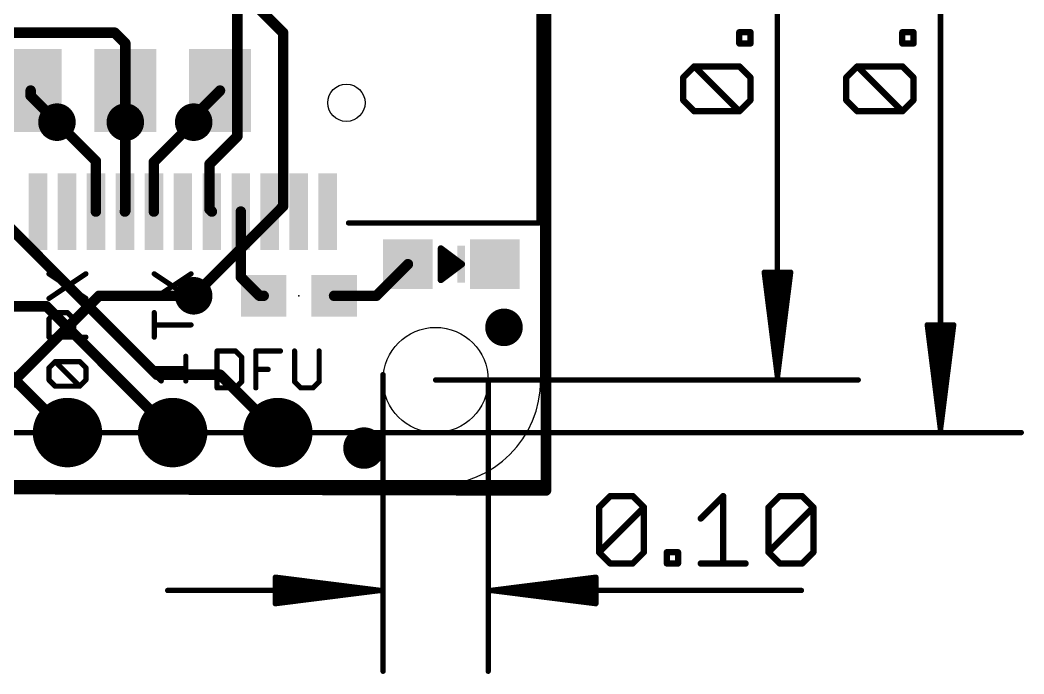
# Model space of a CAD drawing. Extents: x -9.1 to 62.5, y -8.5 to 33.
# Drawn here: x 38.23 to 62.47, y -4.56 to 11.23 of the extents above; entities that cross this region are included whole.
import ezdxf

# ---------------------------------------------------------------- set-up
doc = ezdxf.new("R2010")
doc.units = 0
for name, color, linetype in [('1', 12, 'CONTINUOUS'), ('16', 132, 'CONTINUOUS'), ('17', 110, 'CONTINUOUS'), ('18', 110, 'CONTINUOUS'), ('20', 53, 'CONTINUOUS'), ('21', 40, 'CONTINUOUS'), ('23', 40, 'CONTINUOUS'), ('47', 253, 'CONTINUOUS')]:
    doc.layers.add(name, color=color, linetype=linetype)

# ---------------------------------------------------------------- blocks, each defined once
blk = doc.blocks.new('RECT')
blk.add_solid([(-0.5, -0.5), (0.5, -0.5), (-0.5, 0.5), (0.5, 0.5)])
blk = doc.blocks.new('ROUNDP')
at = {"const_width": 0.5}
blk.add_lwpolyline([(0, -0.25, 1), (0, 0.25, 1), (0, -0.25)], format="xyb", dxfattribs=at)
blk = doc.blocks.new('PIE')
at = {"const_width": 0.5}
blk.add_lwpolyline([(0, -0.25, 1), (0, 0.25, 1), (0, -0.25)], format="xyb", dxfattribs=at)
blk = doc.blocks.new('ROUNDV')
at = {"const_width": 0.5}
blk.add_lwpolyline([(0, -0.25, 1), (0, 0.25, 1), (0, -0.25)], format="xyb", dxfattribs=at)

msp = doc.modelspace()

# ---------------------------------------------------------------- linework, layer by layer
at = {"layer": '1', "const_width": 0.254}
for points in [[(50.927, -0.127), (50.927, 22.733)], [(43.473, 8.421), (43.473, 18.288)], [(40.056, 7.823), (39.116, 8.763)], [(40.767, 6.616), (40.767, 8.763)], [(41.456, 7.801), (42.418, 8.763)], [(43.473, 8.421), (42.799, 7.747)], [(40.056, 6.605), (40.056, 7.823)], [(41.456, 6.605), (41.456, 7.801)], [(42.799, 7.747), (42.799, 6.662)], [(42.799, 6.662), (42.856, 6.605)], [(40.756, 6.605), (40.767, 6.616)], [(43.556, 6.605), (43.556, 5.024)], [(46.829, 4.572), (47.591, 5.334)], [(43.556, 5.024), (44.008, 4.572)], [(40.132, 4.572), (36.83, 1.27)], [(42.418, 4.572), (40.132, 4.572)], [(44.008, 4.572), (44.108, 4.572)], [(45.808, 4.572), (46.829, 4.572)], [(0, 0), (50.927, -0.127)]]:
    msp.add_lwpolyline(points, dxfattribs=at)
at = {"layer": '1', "const_width": 0.127}
for points in [[(39.1609, 8.8079, 1), (39.0711, 8.7181)], [(40.8305, 8.763, 1), (40.7035, 8.763)], [(42.4629, 8.7181, 1), (42.3731, 8.8079)], [(43.5179, 8.3761, 1), (43.4281, 8.4659)], [(43.4095, 8.421, 1), (43.5365, 8.421)], [(40.1195, 7.823, 1), (39.9925, 7.823)], [(40.0111, 7.7781, 1), (40.1009, 7.8679)], [(41.5195, 7.801, 1), (41.3925, 7.801)], [(41.4111, 7.8459, 1), (41.5009, 7.7561)], [(42.8625, 7.747, 1), (42.7355, 7.747)], [(42.7541, 7.7919, 1), (42.8439, 7.7021)], [(42.8439, 6.7069, 1), (42.7541, 6.6171)], [(39.9925, 6.605, 1), (40.1195, 6.605)], [(40.7111, 6.6499, 1), (40.8009, 6.5601)], [(40.7035, 6.616, 1), (40.8305, 6.616)], [(40.8119, 6.5711, 1), (40.7221, 6.6609)], [(41.3925, 6.605, 1), (41.5195, 6.605)], [(42.7355, 6.662, 1), (42.8625, 6.662)], [(42.8111, 6.5601, 1), (42.9009, 6.6499)], [(43.6195, 6.605, 1), (43.4925, 6.605)], [(47.6359, 5.2891, 1), (47.5461, 5.3789)], [(43.6009, 5.0689, 1), (43.5111, 4.9791)], [(43.4925, 5.024, 1), (43.6195, 5.024)], [(40.132, 4.6355, 1), (40.132, 4.5085)], [(40.1769, 4.5271, 1), (40.0871, 4.6169)], [(42.418, 4.5085, 1), (42.418, 4.6355)], [(44.008, 4.6355, 1), (44.008, 4.5085)], [(43.9631, 4.5271, 1), (44.0529, 4.6169)], [(44.108, 4.5085, 1), (44.108, 4.6355)], [(45.808, 4.6355, 1), (45.808, 4.5085)], [(46.7841, 4.6169, 1), (46.8739, 4.5271)], [(46.829, 4.5085, 1), (46.829, 4.6355)], [(50.9268, -0.1905, 1), (50.9272, -0.0635)], [(50.8635, -0.127, 1), (50.9905, -0.127)]]:
    msp.add_lwpolyline(points, format="xyb", dxfattribs=at)
at = {"layer": '16', "const_width": 0.254}
for points in [[(50.927, 22.86), (50.927, 0)], [(41.148, 14.351), (44.577, 10.922)], [(36.322, 10.922), (40.513, 10.922)], [(40.513, 10.922), (40.767, 10.668)], [(44.577, 10.922), (44.577, 6.731)], [(40.767, 10.668), (40.767, 9.525)], [(38.481, 9.398), (38.481, 9.525)], [(39.116, 8.763), (38.481, 9.398)], [(40.767, 8.763), (40.767, 9.525)], [(42.418, 8.89), (43.053, 9.525)], [(42.418, 8.763), (42.418, 8.89)], [(35.687, 8.509), (41.529, 2.667)], [(44.577, 6.731), (42.418, 4.572)], [(32.131, 4.318), (38.862, 4.318)], [(38.862, 4.318), (41.91, 1.27)], [(37.211, 3.429), (39.37, 1.27)], [(41.529, 2.667), (43.053, 2.667)], [(43.053, 2.667), (44.45, 1.27)], [(50.927, 0), (0, 0)]]:
    msp.add_lwpolyline(points, dxfattribs=at)
at = {"layer": '16', "const_width": 0.127}
for points in [[(40.5579, 10.9669, 1), (40.4681, 10.8771)], [(40.513, 10.8585, 1), (40.513, 10.9855)], [(44.6405, 10.922, 1), (44.5135, 10.922)], [(44.5321, 10.8771, 1), (44.6219, 10.9669)], [(40.8305, 10.668, 1), (40.7035, 10.668)], [(40.7221, 10.6231, 1), (40.8119, 10.7129)], [(38.5445, 9.525, 1), (38.4175, 9.525)], [(38.5259, 9.4429, 1), (38.4361, 9.3531)], [(38.4175, 9.398, 1), (38.5445, 9.398)], [(40.8305, 9.525, 1), (40.7035, 9.525)], [(40.7035, 9.525, 1), (40.8305, 9.525)], [(43.0979, 9.4801, 1), (43.0081, 9.5699)], [(42.4815, 8.89, 1), (42.3545, 8.89)], [(42.3731, 8.9349, 1), (42.4629, 8.8451)], [(39.0711, 8.7181, 1), (39.1609, 8.8079)], [(40.7035, 8.763, 1), (40.8305, 8.763)], [(42.3545, 8.763, 1), (42.4815, 8.763)], [(44.5135, 6.731, 1), (44.6405, 6.731)], [(44.6219, 6.6861, 1), (44.5321, 6.7759)], [(42.3731, 4.6169, 1), (42.4629, 4.5271)], [(38.9069, 4.3629, 1), (38.8171, 4.2731)], [(38.862, 4.2545, 1), (38.862, 4.3815)], [(41.529, 2.7305, 1), (41.529, 2.6035)], [(41.4841, 2.6221, 1), (41.5739, 2.7119)], [(43.0979, 2.7119, 1), (43.0081, 2.6221)], [(43.053, 2.6035, 1), (43.053, 2.7305)], [(39.3251, 1.2251, 1), (39.4149, 1.3149)], [(41.8651, 1.2251, 1), (41.9549, 1.3149)], [(44.4051, 1.2251, 1), (44.4949, 1.3149)], [(50.8635, 0, 1), (50.9905, 0)], [(50.927, -0.0635, 1), (50.927, 0.0635)]]:
    msp.add_lwpolyline(points, format="xyb", dxfattribs=at)
at = {"layer": '20'}
for p, q in [((50.8, 2.54), (50.8, 20.32)), ((2.54, 0), (48.26, 0))]:
    msp.add_line(p, q, dxfattribs=at)
for centre, radius in [((46.106, 9.23), 0.45), ((48.26, 2.54), 1.27)]:
    msp.add_circle(centre, radius, dxfattribs=at)
msp.add_arc((48.26, 2.54), 2.54, 270, 0, dxfattribs=at)
at = {"layer": '21'}
for points, const_width in [([(50.756, 16.53), (50.756, 6.33)], 0.127), ([(50.756, 6.33), (46.156, 6.33)], 0.127), ([(48.895, 5.334), (48.387, 5.715)], 0.1524), ([(48.387, 5.715), (48.387, 4.953)], 0.1524), ([(48.387, 5.6388), (48.4886, 5.6388)], 0.1524), ([(48.387, 5.4864), (48.6918, 5.4864)], 0.1524), ([(48.387, 4.953), (48.895, 5.334)], 0.1524), ([(48.387, 5.334), (48.895, 5.334)], 0.1524), ([(38.9247, 4.5085), (39.8145, 5.1017)], 0.127), ([(38.9247, 5.1017), (39.8145, 4.5085)], 0.127), ([(41.4647, 4.5085), (42.3545, 5.1017)], 0.127), ([(41.4647, 5.1017), (42.3545, 4.5085)], 0.127), ([(48.387, 5.1816), (48.6918, 5.1816)], 0.1524), ([(48.387, 5.0292), (48.4886, 5.0292)], 0.1524), ([(38.9247, 4.0179), (39.073, 4.1662)], 0.127), ([(39.073, 4.1662), (39.3696, 4.1662)], 0.127), ([(39.3696, 4.1662), (39.5179, 4.0179)], 0.127), ([(39.5179, 3.8696), (39.8145, 4.1662)], 0.127), ([(41.4647, 3.573), (41.4647, 4.1662)], 0.127), ([(38.9247, 3.573), (38.9247, 4.0179)], 0.127), ([(39.5179, 4.0179), (39.5179, 3.573)], 0.127), ([(42.3545, 3.8696), (41.4647, 3.8696)], 0.127), ([(39.8145, 3.573), (38.9247, 3.573)], 0.127), ([(42.2275, 2.5167), (42.2275, 3.1099)], 0.127), ([(42.9832, 3.2393), (42.9832, 2.3495)], 0.127), ([(43.4281, 3.2393), (42.9832, 3.2393)], 0.127), ([(43.5764, 3.091), (43.4281, 3.2393)], 0.127), ([(43.5764, 2.4978), (43.5764, 3.091)], 0.127), ([(43.9187, 2.3495), (43.9187, 3.2393)], 0.127), ([(43.9187, 3.2393), (44.5119, 3.2393)], 0.127), ([(44.8543, 3.2393), (44.8543, 2.4978)], 0.127), ([(45.4474, 2.4978), (45.4474, 3.2393)], 0.127), ([(38.9247, 2.8346), (39.073, 2.9829)], 0.127), ([(39.073, 2.9829), (39.6662, 2.9829)], 0.127), ([(39.6662, 2.3897), (39.073, 2.9829)], 0.127), ([(39.6662, 2.9829), (39.8145, 2.8346)], 0.127), ([(38.9247, 2.538), (38.9247, 2.8346)], 0.127), ([(39.8145, 2.8346), (39.8145, 2.538)], 0.127), ([(41.6343, 2.5167), (41.3377, 2.8133)], 0.127), ([(41.3377, 2.8133), (42.2275, 2.8133)], 0.127), ([(43.9187, 2.7944), (44.2153, 2.7944)], 0.127), ([(39.073, 2.3897), (38.9247, 2.538)], 0.127), ([(39.6662, 2.3897), (39.073, 2.3897)], 0.127), ([(39.8145, 2.538), (39.6662, 2.3897)], 0.127), ([(43.4281, 2.3495), (43.5764, 2.4978)], 0.127), ([(44.8543, 2.4978), (45.0025, 2.3495)], 0.127), ([(45.2991, 2.3495), (45.4474, 2.4978)], 0.127), ([(42.9832, 2.3495), (43.4281, 2.3495)], 0.127), ([(45.0025, 2.3495), (45.2991, 2.3495)], 0.127)]:
    msp.add_lwpolyline(points, dxfattribs=dict(at, const_width=const_width))
for points, const_width in [([(46.156, 6.3617, 1), (46.156, 6.2983)], 0.0635), ([(50.7242, 6.33, 1), (50.7878, 6.33)], 0.0635), ([(50.756, 6.2983, 1), (50.756, 6.3617)], 0.0635), ([(48.4099, 5.7455, 1), (48.3641, 5.6845)], 0.0762), ([(48.4251, 5.715, 1), (48.3489, 5.715)], 0.0762), ([(48.387, 5.6769, 1), (48.387, 5.6007)], 0.0762), ([(48.4886, 5.6007, 1), (48.4886, 5.6769)], 0.0762), ([(48.387, 5.5245, 1), (48.387, 5.4483)], 0.0762), ([(48.387, 5.3721, 1), (48.387, 5.2959)], 0.0762), ([(48.6918, 5.4483, 1), (48.6918, 5.5245)], 0.0762), ([(48.9179, 5.3035, 1), (48.8721, 5.3645)], 0.0762), ([(48.8721, 5.3035, 1), (48.9179, 5.3645)], 0.0762), ([(48.895, 5.2959, 1), (48.895, 5.3721)], 0.0762), ([(38.9424, 5.1281, 1), (38.9071, 5.0753)], 0.0635), ([(39.8321, 5.0753, 1), (39.7969, 5.1281)], 0.0635), ([(41.4824, 5.1281, 1), (41.4471, 5.0753)], 0.0635), ([(42.3721, 5.0753, 1), (42.3369, 5.1281)], 0.0635), ([(48.387, 5.2197, 1), (48.387, 5.1435)], 0.0762), ([(48.387, 5.0673, 1), (48.387, 4.9911)], 0.0762), ([(48.4886, 4.9911, 1), (48.4886, 5.0673)], 0.0762), ([(48.6918, 5.1435, 1), (48.6918, 5.2197)], 0.0762), ([(48.3641, 4.9835, 1), (48.4099, 4.9225)], 0.0762), ([(48.3489, 4.953, 1), (48.4251, 4.953)], 0.0762), ([(38.9071, 4.5349, 1), (38.9424, 4.4821)], 0.0635), ([(39.7969, 4.4821, 1), (39.8321, 4.5349)], 0.0635), ([(41.4471, 4.5349, 1), (41.4824, 4.4821)], 0.0635), ([(42.3369, 4.4821, 1), (42.3721, 4.5349)], 0.0635), ([(39.073, 4.1979, 1), (39.073, 4.1344)], 0.0635), ([(39.0955, 4.1437, 1), (39.0506, 4.1886)], 0.0635), ([(39.3921, 4.1886, 1), (39.3472, 4.1437)], 0.0635), ([(39.3696, 4.1344, 1), (39.3696, 4.1979)], 0.0635), ([(39.837, 4.1437, 1), (39.792, 4.1886)], 0.0635), ([(41.4965, 4.1662, 1), (41.433, 4.1662)], 0.0635), ([(38.9565, 4.0179, 1), (38.893, 4.0179)], 0.0635), ([(38.9023, 4.0403, 1), (38.9472, 3.9954)], 0.0635), ([(39.5497, 4.0179, 1), (39.4862, 4.0179)], 0.0635), ([(39.4955, 3.892, 1), (39.5404, 3.8471)], 0.0635), ([(39.4955, 3.9954, 1), (39.5404, 4.0403)], 0.0635), ([(41.4647, 3.9013, 1), (41.4647, 3.8378)], 0.0635), ([(42.3545, 3.8378, 1), (42.3545, 3.9013)], 0.0635), ([(38.9247, 3.6047, 1), (38.9247, 3.5412)], 0.0635), ([(39.8145, 3.5412, 1), (39.8145, 3.6047)], 0.0635), ([(38.893, 3.573, 1), (38.9565, 3.573)], 0.0635), ([(39.4862, 3.573, 1), (39.5497, 3.573)], 0.0635), ([(41.433, 3.573, 1), (41.4965, 3.573)], 0.0635), ([(42.2593, 3.1099, 1), (42.1957, 3.1099)], 0.0635), ([(43.015, 3.2393, 1), (42.9515, 3.2393)], 0.0635), ([(42.9832, 3.271, 1), (42.9832, 3.2075)], 0.0635), ([(43.4506, 3.2617, 1), (43.4056, 3.2168)], 0.0635), ([(43.4281, 3.2075, 1), (43.4281, 3.271)], 0.0635), ([(43.6081, 3.091, 1), (43.5446, 3.091)], 0.0635), ([(43.9505, 3.2393, 1), (43.887, 3.2393)], 0.0635), ([(43.9187, 3.271, 1), (43.9187, 3.2075)], 0.0635), ([(44.5119, 3.2075, 1), (44.5119, 3.271)], 0.0635), ([(44.886, 3.2393, 1), (44.8225, 3.2393)], 0.0635), ([(45.4792, 3.2393, 1), (45.4157, 3.2393)], 0.0635), ([(39.073, 3.0147, 1), (39.073, 2.9512)], 0.0635), ([(39.0955, 3.0054, 1), (39.0506, 2.9605)], 0.0635), ([(39.0955, 2.9605, 1), (39.0506, 3.0054)], 0.0635), ([(39.6887, 3.0054, 1), (39.6438, 2.9605)], 0.0635), ([(39.6662, 2.9512, 1), (39.6662, 3.0147)], 0.0635), ([(43.5539, 3.0685, 1), (43.5988, 3.1134)], 0.0635), ([(38.9565, 2.8346, 1), (38.893, 2.8346)], 0.0635), ([(38.9023, 2.8571, 1), (38.9472, 2.8122)], 0.0635), ([(39.8463, 2.8346, 1), (39.7828, 2.8346)], 0.0635), ([(39.792, 2.8122, 1), (39.837, 2.8571)], 0.0635), ([(41.3377, 2.8451, 1), (41.3377, 2.7816)], 0.0635), ([(41.3602, 2.8358, 1), (41.3153, 2.7909)], 0.0635), ([(42.2275, 2.7816, 1), (42.2275, 2.8451)], 0.0635), ([(43.9187, 2.8261, 1), (43.9187, 2.7626)], 0.0635), ([(44.2153, 2.7626, 1), (44.2153, 2.8261)], 0.0635), ([(38.893, 2.538, 1), (38.9565, 2.538)], 0.0635), ([(38.9472, 2.5605, 1), (38.9023, 2.5156)], 0.0635), ([(39.073, 2.4215, 1), (39.073, 2.358)], 0.0635), ([(39.0506, 2.3673, 1), (39.0955, 2.4122)], 0.0635), ([(39.6438, 2.4122, 1), (39.6887, 2.3673)], 0.0635), ([(39.6438, 2.3673, 1), (39.6887, 2.4122)], 0.0635), ([(39.6662, 2.358, 1), (39.6662, 2.4215)], 0.0635), ([(39.7828, 2.538, 1), (39.8463, 2.538)], 0.0635), ([(39.837, 2.5156, 1), (39.792, 2.5605)], 0.0635), ([(41.6119, 2.4943, 1), (41.6568, 2.5392)], 0.0635), ([(42.1957, 2.5167, 1), (42.2593, 2.5167)], 0.0635), ([(43.5446, 2.4978, 1), (43.6081, 2.4978)], 0.0635), ([(43.5988, 2.4753, 1), (43.5539, 2.5202)], 0.0635), ([(44.8225, 2.4978, 1), (44.886, 2.4978)], 0.0635), ([(44.8767, 2.5202, 1), (44.8318, 2.4753)], 0.0635), ([(45.4157, 2.4978, 1), (45.4792, 2.4978)], 0.0635), ([(45.4699, 2.4753, 1), (45.425, 2.5202)], 0.0635), ([(42.9832, 2.3813, 1), (42.9832, 2.3177)], 0.0635), ([(42.9515, 2.3495, 1), (43.015, 2.3495)], 0.0635), ([(43.4056, 2.372, 1), (43.4506, 2.327)], 0.0635), ([(43.4281, 2.3177, 1), (43.4281, 2.3813)], 0.0635), ([(43.887, 2.3495, 1), (43.9505, 2.3495)], 0.0635), ([(45.0025, 2.3813, 1), (45.0025, 2.3177)], 0.0635), ([(44.9801, 2.327, 1), (45.025, 2.372)], 0.0635), ([(45.2767, 2.372, 1), (45.3216, 2.327)], 0.0635), ([(45.2991, 2.3177, 1), (45.2991, 2.3813)], 0.0635)]:
    msp.add_lwpolyline(points, format="xyb", dxfattribs=dict(at, const_width=const_width))
at = {"layer": '23'}
for p in [(48.641, 5.334), (44.958, 4.572), (46.5292, 0.896)]:
    msp.add_point(p, dxfattribs=at)
at = {"layer": '47'}
for points, const_width in [([(50.8, 10.16), (50.8, 32.557)], 0.13), ([(60.452, 21.525), (60.452, 1.335)], 0.13), ([(56.515, 2.605), (56.515, 20.255)], 0.13), ([(55.5931, 10.662), (55.5931, 10.9331)], 0.1524), ([(55.5931, 10.9331), (55.8643, 10.9331)], 0.1524), ([(55.8643, 10.9331), (55.8643, 10.662)], 0.1524), ([(59.5301, 10.662), (59.5301, 10.9331)], 0.1524), ([(59.5301, 10.9331), (59.8013, 10.9331)], 0.1524), ([(59.8013, 10.9331), (59.8013, 10.662)], 0.1524), ([(55.8643, 10.662), (55.5931, 10.662)], 0.1524), ([(59.8013, 10.662), (59.5301, 10.662)], 0.1524), ([(54.2373, 9.8383), (54.5085, 10.1095)], 0.1524), ([(54.5085, 10.1095), (55.5931, 10.1095)], 0.1524), ([(55.5931, 9.0248), (54.5085, 10.1095)], 0.1524), ([(55.5931, 10.1095), (55.8643, 9.8383)], 0.1524), ([(58.1743, 9.8383), (58.4455, 10.1095)], 0.1524), ([(58.4455, 10.1095), (59.5301, 10.1095)], 0.1524), ([(59.5301, 9.0248), (58.4455, 10.1095)], 0.1524), ([(59.5301, 10.1095), (59.8013, 9.8383)], 0.1524), ([(54.2373, 9.296), (54.2373, 9.8383)], 0.1524), ([(55.8643, 9.8383), (55.8643, 9.296)], 0.1524), ([(58.1743, 9.296), (58.1743, 9.8383)], 0.1524), ([(59.8013, 9.8383), (59.8013, 9.296)], 0.1524), ([(54.5085, 9.0248), (54.2373, 9.296)], 0.1524), ([(55.8643, 9.296), (55.5931, 9.0248)], 0.1524), ([(58.4455, 9.0248), (58.1743, 9.296)], 0.1524), ([(59.8013, 9.296), (59.5301, 9.0248)], 0.1524), ([(55.5931, 9.0248), (54.5085, 9.0248)], 0.1524), ([(59.5301, 9.0248), (58.4455, 9.0248)], 0.1524), ([(56.515, 2.605), (56.1958, 5.14)], 0.13), ([(56.1958, 5.14), (56.8342, 5.14)], 0.13), ([(56.515, 2.605), (56.255, 5.14)], 0.13), ([(56.515, 2.605), (56.385, 5.14)], 0.13), ([(56.8342, 5.14), (56.515, 2.605)], 0.13), ([(56.645, 5.14), (56.515, 2.605)], 0.13), ([(56.775, 5.14), (56.515, 2.605)], 0.13), ([(60.452, 1.335), (60.1328, 3.87)], 0.13), ([(60.1328, 3.87), (60.7712, 3.87)], 0.13), ([(60.452, 1.335), (60.192, 3.87)], 0.13), ([(60.452, 1.335), (60.322, 3.87)], 0.13), ([(60.7712, 3.87), (60.452, 1.335)], 0.13), ([(60.582, 3.87), (60.452, 1.335)], 0.13), ([(60.712, 3.87), (60.452, 1.335)], 0.13), ([(46.99, 2.667), (46.99, -4.49)], 0.13), ([(48.26, 2.54), (58.465, 2.54)], 0.13), ([(49.53, 2.54), (49.53, -4.49)], 0.13), ([(25.4, 1.27), (62.402, 1.27)], 0.13), ([(52.2062, -0.5335), (52.4774, -0.2623)], 0.1524), ([(52.4774, -0.2623), (53.0197, -0.2623)], 0.1524), ([(53.0197, -0.2623), (53.2909, -0.5335)], 0.1524), ([(54.6619, -0.8046), (55.2043, -0.2623)], 0.1524), ([(55.2043, -0.2623), (55.2043, -1.8893)], 0.1524), ([(56.2991, -0.5335), (56.5703, -0.2623)], 0.1524), ([(56.5703, -0.2623), (57.1126, -0.2623)], 0.1524), ([(57.1126, -0.2623), (57.3838, -0.5335)], 0.1524), ([(52.2062, -1.6181), (52.2062, -0.5335)], 0.1524), ([(52.2062, -1.6181), (53.2909, -0.5335)], 0.1524), ([(53.2909, -0.5335), (53.2909, -1.6181)], 0.1524), ([(56.2991, -1.6181), (56.2991, -0.5335)], 0.1524), ([(56.2991, -1.6181), (57.3838, -0.5335)], 0.1524), ([(57.3838, -0.5335), (57.3838, -1.6181)], 0.1524), ([(52.4774, -1.8893), (52.2062, -1.6181)], 0.1524), ([(53.2909, -1.6181), (53.0197, -1.8893)], 0.1524), ([(53.8434, -1.8893), (53.8434, -1.6181)], 0.1524), ([(53.8434, -1.6181), (54.1145, -1.6181)], 0.1524), ([(54.1145, -1.6181), (54.1145, -1.8893)], 0.1524), ([(56.5703, -1.8893), (56.2991, -1.6181)], 0.1524), ([(57.3838, -1.6181), (57.1126, -1.8893)], 0.1524), ([(53.0197, -1.8893), (52.4774, -1.8893)], 0.1524), ([(54.1145, -1.8893), (53.8434, -1.8893)], 0.1524), ([(54.6619, -1.8893), (55.7466, -1.8893)], 0.1524), ([(57.1126, -1.8893), (56.5703, -1.8893)], 0.1524), ([(46.925, -2.54), (44.39, -2.2208)], 0.13), ([(44.39, -2.2208), (44.39, -2.8592)], 0.13), ([(49.595, -2.54), (52.13, -2.2208)], 0.13), ([(52.13, -2.2208), (52.13, -2.8592)], 0.13), ([(46.925, -2.54), (44.39, -2.28)], 0.13), ([(46.925, -2.54), (44.39, -2.41)], 0.13), ([(49.595, -2.54), (52.13, -2.28)], 0.13), ([(49.595, -2.54), (52.13, -2.41)], 0.13), ([(46.925, -2.54), (41.79, -2.54)], 0.13), ([(44.39, -2.8592), (46.925, -2.54)], 0.13), ([(44.39, -2.67), (46.925, -2.54)], 0.13), ([(44.39, -2.8), (46.925, -2.54)], 0.13), ([(49.595, -2.54), (57.0928, -2.54)], 0.13), ([(52.13, -2.8592), (49.595, -2.54)], 0.13), ([(52.13, -2.67), (49.595, -2.54)], 0.13), ([(52.13, -2.8), (49.595, -2.54)], 0.13)]:
    msp.add_lwpolyline(points, dxfattribs=dict(at, const_width=const_width))
for points, const_width in [([(55.6312, 10.9331, 1), (55.555, 10.9331)], 0.0762), ([(55.5931, 10.9712, 1), (55.5931, 10.895)], 0.0762), ([(55.9024, 10.9331, 1), (55.8262, 10.9331)], 0.0762), ([(55.8643, 10.895, 1), (55.8643, 10.9712)], 0.0762), ([(59.5682, 10.9331, 1), (59.492, 10.9331)], 0.0762), ([(59.5301, 10.9712, 1), (59.5301, 10.895)], 0.0762), ([(59.8394, 10.9331, 1), (59.7632, 10.9331)], 0.0762), ([(59.8013, 10.895, 1), (59.8013, 10.9712)], 0.0762), ([(55.5931, 10.7001, 1), (55.5931, 10.6239)], 0.0762), ([(55.555, 10.662, 1), (55.6312, 10.662)], 0.0762), ([(55.8262, 10.662, 1), (55.9024, 10.662)], 0.0762), ([(55.8643, 10.6239, 1), (55.8643, 10.7001)], 0.0762), ([(59.5301, 10.7001, 1), (59.5301, 10.6239)], 0.0762), ([(59.492, 10.662, 1), (59.5682, 10.662)], 0.0762), ([(59.7632, 10.662, 1), (59.8394, 10.662)], 0.0762), ([(59.8013, 10.6239, 1), (59.8013, 10.7001)], 0.0762), ([(50.7675, 10.16, 1), (50.8325, 10.16)], 0.065), ([(54.5354, 10.1364, 1), (54.4815, 10.0825)], 0.0762), ([(54.5085, 10.1476, 1), (54.5085, 10.0714)], 0.0762), ([(54.5354, 10.0825, 1), (54.4815, 10.1364)], 0.0762), ([(55.6201, 10.1364, 1), (55.5662, 10.0825)], 0.0762), ([(55.5931, 10.0714, 1), (55.5931, 10.1476)], 0.0762), ([(58.4724, 10.1364, 1), (58.4185, 10.0825)], 0.0762), ([(58.4455, 10.1476, 1), (58.4455, 10.0714)], 0.0762), ([(58.4724, 10.0825, 1), (58.4185, 10.1364)], 0.0762), ([(59.5571, 10.1364, 1), (59.5032, 10.0825)], 0.0762), ([(59.5301, 10.0714, 1), (59.5301, 10.1476)], 0.0762), ([(54.2754, 9.8383, 1), (54.1992, 9.8383)], 0.0762), ([(54.2104, 9.8652, 1), (54.2643, 9.8114)], 0.0762), ([(55.9024, 9.8383, 1), (55.8262, 9.8383)], 0.0762), ([(55.8374, 9.8114, 1), (55.8912, 9.8652)], 0.0762), ([(58.2124, 9.8383, 1), (58.1362, 9.8383)], 0.0762), ([(58.1474, 9.8652, 1), (58.2013, 9.8114)], 0.0762), ([(59.8394, 9.8383, 1), (59.7632, 9.8383)], 0.0762), ([(59.7744, 9.8114, 1), (59.8282, 9.8652)], 0.0762), ([(54.2643, 9.3229, 1), (54.2104, 9.269)], 0.0762), ([(54.1992, 9.296, 1), (54.2754, 9.296)], 0.0762), ([(55.8262, 9.296, 1), (55.9024, 9.296)], 0.0762), ([(55.8912, 9.269, 1), (55.8374, 9.3229)], 0.0762), ([(58.2013, 9.3229, 1), (58.1474, 9.269)], 0.0762), ([(58.1362, 9.296, 1), (58.2124, 9.296)], 0.0762), ([(59.7632, 9.296, 1), (59.8394, 9.296)], 0.0762), ([(59.8282, 9.269, 1), (59.7744, 9.3229)], 0.0762), ([(54.5085, 9.0629, 1), (54.5085, 8.9867)], 0.0762), ([(54.4815, 8.9979, 1), (54.5354, 9.0518)], 0.0762), ([(55.5662, 9.0518, 1), (55.6201, 8.9979)], 0.0762), ([(55.5662, 8.9979, 1), (55.6201, 9.0518)], 0.0762), ([(55.5931, 8.9867, 1), (55.5931, 9.0629)], 0.0762), ([(58.4455, 9.0629, 1), (58.4455, 8.9867)], 0.0762), ([(58.4185, 8.9979, 1), (58.4724, 9.0518)], 0.0762), ([(59.5032, 9.0518, 1), (59.5571, 8.9979)], 0.0762), ([(59.5032, 8.9979, 1), (59.5571, 9.0518)], 0.0762), ([(59.5301, 8.9867, 1), (59.5301, 9.0629)], 0.0762), ([(56.228, 5.1441, 1), (56.1635, 5.1359)], 0.065), ([(56.1958, 5.1725, 1), (56.1958, 5.1075)], 0.065), ([(56.2873, 5.1433, 1), (56.2227, 5.1367)], 0.065), ([(56.4175, 5.1417, 1), (56.3525, 5.1383)], 0.065), ([(56.6775, 5.1383, 1), (56.6125, 5.1417)], 0.065), ([(56.8073, 5.1367, 1), (56.7427, 5.1433)], 0.065), ([(56.8665, 5.1359, 1), (56.802, 5.1441)], 0.065), ([(56.8342, 5.1075, 1), (56.8342, 5.1725)], 0.065), ([(60.165, 3.8741, 1), (60.1005, 3.8659)], 0.065), ([(60.1328, 3.9025, 1), (60.1328, 3.8375)], 0.065), ([(60.2243, 3.8733, 1), (60.1597, 3.8667)], 0.065), ([(60.3545, 3.8717, 1), (60.2895, 3.8683)], 0.065), ([(60.6145, 3.8683, 1), (60.5495, 3.8717)], 0.065), ([(60.7443, 3.8667, 1), (60.6797, 3.8733)], 0.065), ([(60.8035, 3.8659, 1), (60.739, 3.8741)], 0.065), ([(60.7712, 3.8375, 1), (60.7712, 3.9025)], 0.065), ([(47.0225, 2.667, 1), (46.9575, 2.667)], 0.065), ([(48.26, 2.5725, 1), (48.26, 2.5075)], 0.065), ([(49.5625, 2.54, 1), (49.4975, 2.54)], 0.065), ([(56.4828, 2.6091, 1), (56.5472, 2.6009)], 0.065), ([(56.4827, 2.6083, 1), (56.5473, 2.6017)], 0.065), ([(56.4825, 2.6033, 1), (56.5475, 2.6067)], 0.065), ([(56.4825, 2.6067, 1), (56.5475, 2.6033)], 0.065), ([(56.4825, 2.605, 1), (56.5475, 2.605)], 0.065), ([(56.4827, 2.6017, 1), (56.5473, 2.6083)], 0.065), ([(56.4828, 2.6009, 1), (56.5472, 2.6091)], 0.065), ([(58.465, 2.5075, 1), (58.465, 2.5725)], 0.065), ([(60.4198, 1.3391, 1), (60.4842, 1.3309)], 0.065), ([(60.4197, 1.3383, 1), (60.4843, 1.3317)], 0.065), ([(60.4195, 1.3333, 1), (60.4845, 1.3367)], 0.065), ([(60.4195, 1.3367, 1), (60.4845, 1.3333)], 0.065), ([(60.4195, 1.335, 1), (60.4845, 1.335)], 0.065), ([(60.4197, 1.3317, 1), (60.4843, 1.3383)], 0.065), ([(60.4198, 1.3309, 1), (60.4842, 1.3391)], 0.065), ([(62.402, 1.2375, 1), (62.402, 1.3025)], 0.065), ([(52.4774, -0.2242, 1), (52.4774, -0.3004)], 0.0762), ([(52.5043, -0.2893, 1), (52.4504, -0.2354)], 0.0762), ([(53.0466, -0.2354, 1), (52.9928, -0.2893)], 0.0762), ([(53.0197, -0.3004, 1), (53.0197, -0.2242)], 0.0762), ([(55.2424, -0.2623, 1), (55.1662, -0.2623)], 0.0762), ([(55.2312, -0.2893, 1), (55.1773, -0.2354)], 0.0762), ([(56.5703, -0.2242, 1), (56.5703, -0.3004)], 0.0762), ([(56.5972, -0.2893, 1), (56.5433, -0.2354)], 0.0762), ([(57.1395, -0.2354, 1), (57.0856, -0.2893)], 0.0762), ([(57.1126, -0.3004, 1), (57.1126, -0.2242)], 0.0762), ([(52.2443, -0.5335, 1), (52.1681, -0.5335)], 0.0762), ([(52.1793, -0.5065, 1), (52.2331, -0.5604)], 0.0762), ([(53.329, -0.5335, 1), (53.2528, -0.5335)], 0.0762), ([(53.3178, -0.5604, 1), (53.2639, -0.5065)], 0.0762), ([(53.2639, -0.5604, 1), (53.3178, -0.5065)], 0.0762), ([(56.2721, -0.5065, 1), (56.326, -0.5604)], 0.0762), ([(56.3372, -0.5335, 1), (56.261, -0.5335)], 0.0762), ([(57.4219, -0.5335, 1), (57.3457, -0.5335)], 0.0762), ([(57.4107, -0.5604, 1), (57.3568, -0.5065)], 0.0762), ([(57.3568, -0.5604, 1), (57.4107, -0.5065)], 0.0762), ([(54.635, -0.7777, 1), (54.6889, -0.8316)], 0.0762), ([(52.2331, -1.5912, 1), (52.1793, -1.6451)], 0.0762), ([(52.1793, -1.5912, 1), (52.2331, -1.6451)], 0.0762), ([(52.1681, -1.6181, 1), (52.2443, -1.6181)], 0.0762), ([(53.2528, -1.6181, 1), (53.329, -1.6181)], 0.0762), ([(53.3178, -1.6451, 1), (53.2639, -1.5912)], 0.0762), ([(53.8815, -1.6181, 1), (53.8053, -1.6181)], 0.0762), ([(53.8434, -1.58, 1), (53.8434, -1.6562)], 0.0762), ([(54.1526, -1.6181, 1), (54.0764, -1.6181)], 0.0762), ([(54.1145, -1.6562, 1), (54.1145, -1.58)], 0.0762), ([(56.326, -1.5912, 1), (56.2721, -1.6451)], 0.0762), ([(56.2721, -1.5912, 1), (56.326, -1.6451)], 0.0762), ([(56.261, -1.6181, 1), (56.3372, -1.6181)], 0.0762), ([(57.3457, -1.6181, 1), (57.4219, -1.6181)], 0.0762), ([(57.4107, -1.6451, 1), (57.3568, -1.5912)], 0.0762), ([(52.4774, -1.8512, 1), (52.4774, -1.9274)], 0.0762), ([(52.4504, -1.9162, 1), (52.5043, -1.8624)], 0.0762), ([(52.9928, -1.8624, 1), (53.0466, -1.9162)], 0.0762), ([(53.0197, -1.9274, 1), (53.0197, -1.8512)], 0.0762), ([(53.8434, -1.8512, 1), (53.8434, -1.9274)], 0.0762), ([(53.8053, -1.8893, 1), (53.8815, -1.8893)], 0.0762), ([(54.0764, -1.8893, 1), (54.1526, -1.8893)], 0.0762), ([(54.1145, -1.9274, 1), (54.1145, -1.8512)], 0.0762), ([(54.6619, -1.8512, 1), (54.6619, -1.9274)], 0.0762), ([(55.1662, -1.8893, 1), (55.2424, -1.8893)], 0.0762), ([(55.7466, -1.9274, 1), (55.7466, -1.8512)], 0.0762), ([(56.5703, -1.8512, 1), (56.5703, -1.9274)], 0.0762), ([(56.5433, -1.9162, 1), (56.5972, -1.8624)], 0.0762), ([(57.0856, -1.8624, 1), (57.1395, -1.9162)], 0.0762), ([(57.1126, -1.9274, 1), (57.1126, -1.8512)], 0.0762), ([(44.3941, -2.1885, 1), (44.3859, -2.253)], 0.065), ([(44.4225, -2.2208, 1), (44.3575, -2.2208)], 0.065), ([(52.1625, -2.2208, 1), (52.0975, -2.2208)], 0.065), ([(52.1341, -2.253, 1), (52.1259, -2.1885)], 0.065), ([(44.3933, -2.2477, 1), (44.3867, -2.3123)], 0.065), ([(44.3917, -2.3775, 1), (44.3883, -2.4425)], 0.065), ([(52.1333, -2.3123, 1), (52.1267, -2.2477)], 0.065), ([(52.1317, -2.4425, 1), (52.1283, -2.3775)], 0.065), ([(41.79, -2.5075, 1), (41.79, -2.5725)], 0.065), ([(44.3883, -2.6375, 1), (44.3917, -2.7025)], 0.065), ([(46.9291, -2.5722, 1), (46.9209, -2.5078)], 0.065), ([(46.9209, -2.5722, 1), (46.9291, -2.5078)], 0.065), ([(46.9283, -2.5723, 1), (46.9217, -2.5077)], 0.065), ([(46.9217, -2.5723, 1), (46.9283, -2.5077)], 0.065), ([(46.9233, -2.5725, 1), (46.9267, -2.5075)], 0.065), ([(46.9267, -2.5725, 1), (46.9233, -2.5075)], 0.065), ([(46.925, -2.5725, 1), (46.925, -2.5075)], 0.065), ([(49.595, -2.5075, 1), (49.595, -2.5725)], 0.065), ([(49.5991, -2.5078, 1), (49.5909, -2.5722)], 0.065), ([(49.5933, -2.5075, 1), (49.5967, -2.5725)], 0.065), ([(49.5967, -2.5075, 1), (49.5933, -2.5725)], 0.065), ([(49.5983, -2.5077, 1), (49.5917, -2.5723)], 0.065), ([(49.5917, -2.5077, 1), (49.5983, -2.5723)], 0.065), ([(49.5909, -2.5078, 1), (49.5991, -2.5722)], 0.065), ([(52.1283, -2.7025, 1), (52.1317, -2.6375)], 0.065), ([(57.0928, -2.5725, 1), (57.0928, -2.5075)], 0.065), ([(44.3867, -2.7677, 1), (44.3933, -2.8323)], 0.065), ([(44.3859, -2.827, 1), (44.3941, -2.8915)], 0.065), ([(44.3575, -2.8592, 1), (44.4225, -2.8592)], 0.065), ([(52.0975, -2.8592, 1), (52.1625, -2.8592)], 0.065), ([(52.1259, -2.8915, 1), (52.1341, -2.827)], 0.065), ([(52.1267, -2.8323, 1), (52.1333, -2.7677)], 0.065), ([(46.9575, -4.49, 1), (47.0225, -4.49)], 0.065), ([(49.4975, -4.49, 1), (49.5625, -4.49)], 0.065)]:
    msp.add_lwpolyline(points, format="xyb", dxfattribs=dict(at, const_width=const_width))

# ---------------------------------------------------------------- block references
at = {"layer": '1', "rotation": 270}
for p, xscale, yscale in [((38.656, 6.605), 1.85, 0.45), ((39.356, 6.605), 1.85, 0.45), ((40.056, 6.605), 1.85, 0.45), ((40.756, 6.605), 1.85, 0.45), ((41.456, 6.605), 1.85, 0.45), ((42.156, 6.605), 1.85, 0.45), ((42.856, 6.605), 1.85, 0.45), ((43.556, 6.605), 1.85, 0.45), ((44.256, 6.605), 1.85, 0.45), ((44.956, 6.605), 1.85, 0.45), ((45.656, 6.605), 1.85, 0.45), ((47.591, 5.334), 1.2, 1.2), ((49.691, 5.334), 1.2, 1.2)]:
    msp.add_blockref('RECT', p, dxfattribs=dict(at, xscale=xscale, yscale=yscale))
at = {"layer": '1', "xscale": 1.1}
for p in [(44.108, 4.572), (45.808, 4.572)]:
    msp.add_blockref('RECT', p, dxfattribs=at)
at = {"layer": '1'}
msp.add_blockref('PIE', (46.5292, 0.896), dxfattribs=at)
at = {"layer": '16', "xscale": 1.5, "yscale": 2, "rotation": 180}
for p in [(38.481, 9.525), (40.767, 9.525), (43.053, 9.525)]:
    msp.add_blockref('RECT', p, dxfattribs=at)
at = {"layer": '17', "xscale": 1.6764, "yscale": 1.6764, "rotation": 270}
for p in [(39.37, 1.27), (39.37, 1.27), (41.91, 1.27), (41.91, 1.27), (44.45, 1.27), (44.45, 1.27)]:
    msp.add_blockref('ROUNDP', p, dxfattribs=at)
at = {"layer": '18', "xscale": 0.9064, "yscale": 0.9064}
for p in [(39.116, 8.763), (39.116, 8.763), (40.767, 8.763), (40.767, 8.763), (42.418, 8.763), (42.418, 8.763), (42.418, 4.572), (42.418, 4.572), (49.911, 3.81), (49.911, 3.81)]:
    msp.add_blockref('ROUNDV', p, dxfattribs=at)
at = {"layer": '21', "xscale": 0.889, "yscale": 0.1905, "rotation": 270}
msp.add_blockref('RECT', (48.8768, 5.334), dxfattribs=at)

doc.saveas('drawing.dxf')
